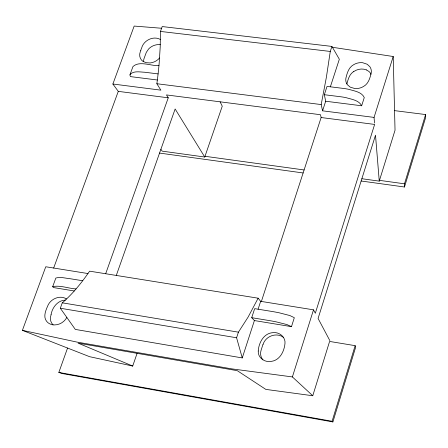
<?xml version="1.0" encoding="UTF-8"?>
<svg xmlns="http://www.w3.org/2000/svg" width="448" height="448" viewBox="0 0 448 448"><rect width="100%" height="100%" fill="white"/><g stroke="black" fill="none" stroke-linecap="round" stroke-linejoin="round"><path stroke-width="0.67" d="M361.15 181.003L404.477 187.001L404.488 183.809L425.6 114.559L394.554 110.634M425.6 114.559L425.365 118.44L404.477 187.001M161.61 28.258L134.17 26.068L112.885 84.017L160.866 90.154L156.862 83.726A490.017 426.91 -25.6 0 0 159.152 63.47L160.205 47.09L160.462 31.427L162.221 26.561L331.923 46.418L330.277 51.447L326.39 77.224L321.188 104.569L322.566 110.824L374.052 117.404L374.511 123.043M346.881 83.922L347.11 83.082C348.23 78.848 349.597 74.11 353.545 71.618M82.69 280.75L70.095 278.706C65.464 278.359 60.29 276.539 55.826 278.062L52.696 286.658L53.256 287.381A6.524 5.684 -25.6 0 0 53.603 287.582L74.273 290.976M355.141 345.666L355.678 347.155L332.892 421.932L332.086 421.277L355.141 345.666L329.594 341.438L312.766 395.752L265.832 389.396L237.278 370.675L78.064 343.123L132.709 366.05L137.049 353.455M361.861 178.724L379.26 181.132L395.035 130.222L393.215 56.51L332.422 47.281M312.766 395.752L292.393 376.93L313.505 309.831L260.652 301.33L258.138 298.194L89.606 271.163C81.698 282.666 72.895 293.698 62.272 302.826L60.318 308.235L75.303 329.414L242.262 357.93L254.402 320.561L251.72 317.694L254.666 308.65L271.443 311.371A175.997 153.328 -25.6 0 1 279.278 312.827L289.862 315.549L294.325 317.688L291.48 326.648L254.402 320.561M374.052 117.404L393.215 56.51M325.679 101.242L361.659 105.778L364.274 97.541C361.71 91.93 354.239 90.989 348.919 89.365A64.327 56.045 -25.6 0 0 343.319 88.413L327.04 86.397L324.335 94.713L325.679 101.242L322.566 110.824M263.015 344.26L261.117 350.168A12.555 10.937 -25.6 0 0 262.892 359.828M258.093 309.204L260.652 301.33M330.366 86.811L339.332 59.231L331.923 46.418M261.391 301.448L321.132 117.527L320.494 114.722L166.471 94.926L168.246 97.81L105.678 273.739M242.262 357.93L236.583 337.77L238.414 332.17L248.114 317.078L258.138 298.194M160.877 149.33L162.215 151.15L204.747 157.024L222.253 106.226L220.114 101.819M116.29 275.442L175.14 108.987L204.747 157.024M332.892 421.932L62.541 373.604L58.828 372.445L67.558 348.046M157.354 80.002L130.491 76.608L129.959 75.253A2.072 1.809 -25.6 0 1 130.054 74.514L132.95 66.584C139.507 60.329 151.458 66.27 158.956 65.604M140.806 50.338L140.269 51.811A10.142 8.837 -25.6 0 0 143.186 61.566M51.044 314.675C52.22 307.535 57.691 300.339 65.363 300.087M53.665 268.033L118.283 91.364L112.885 84.017M132.709 366.05L89.622 356.692L22.4 330.35L45.758 266.762L87.954 273.549M130.06 74.514C133.571 70.504 140.09 72.1 144.822 72.251L158.094 73.909M66.847 317.458C64.434 321.927 59.5 324.957 54.404 324.929C51.514 324.918 48.574 323.747 46.732 321.468C42.991 317.038 45.567 310.845 47.555 306.309C50.098 299.074 59.819 294.577 66.539 298.984M52.696 286.658C60.245 284.973 68.488 288.546 76.07 288.921M160.462 31.427L330.277 51.447M324.335 94.713L340.631 96.751A65.962 57.467 -25.6 0 1 346.242 97.709C351.562 99.333 358.999 100.229 361.659 105.778M156.862 83.726L321.188 104.569M118.283 91.364L168.246 97.81M321.132 117.527L374.629 124.426L315.319 313.242L313.505 309.831M292.393 376.93L232.03 368.906L77.101 342.115L22.4 330.35M205.005 156.285L304.102 169.96M379.501 180.365L404.488 183.809M159.55 153.076L303.128 172.962M251.72 317.694L268.52 320.449A188.933 164.601 -25.6 0 1 276.366 321.905L286.983 324.587L291.48 326.648M62.272 302.826L238.414 332.17M60.318 308.235L236.583 337.77M58.828 372.445L332.086 421.277M366.346 69.899L368.822 71.383A10.786 9.397 -25.6 0 1 370.95 74.021M160.429 39.508C153.384 35.459 143.545 40.393 141.63 48.076A11.256 9.806 -25.6 0 0 140.806 50.338M143.254 61.482L146.07 62.681L150.114 62.955A12.695 11.06 -25.6 0 0 159.578 57.966M329.846 340.62L318.086 318.461L375.508 135.178L379.26 181.132M353.578 71.669A12.583 10.965 -25.6 0 1 366.358 69.882M160.3 44.716A11.721 10.214 -25.6 0 0 156.078 44.867A12.555 10.937 -25.6 0 0 148.602 48.989L146.322 52.343L144.178 58.167A10.522 9.167 -25.6 0 0 143.618 61.706M263.122 344.277A12.538 10.926 -25.6 0 1 283.679 337.562M53.088 324.912A11.732 10.22 -25.6 0 1 51.122 314.692M258.238 351.008C257.706 357.778 264.902 362.723 271.197 361.39C279.877 360.366 284.25 351.299 284.984 343.47C285.718 337.047 279.278 331.845 273.134 332.646C263.844 333.049 258.776 342.698 258.238 351.008M370.882 74.245C369.796 78.882 368.054 83.989 363.597 86.43A13.014 11.34 -25.6 0 1 354.838 88.542L350.235 87.158L347.463 84.784A10.69 9.313 -25.6 0 1 345.85 80.976A10.802 9.414 -25.6 0 1 346.231 76.894C347.329 72.206 349.154 67.077 353.685 64.674A13.014 11.334 -25.6 0 1 362.6 62.698L367.209 64.243L369.902 66.78A10.623 9.257 -25.6 0 1 371.302 70.756A10.791 9.402 -25.6 0 1 370.882 74.245"/></g></svg>
